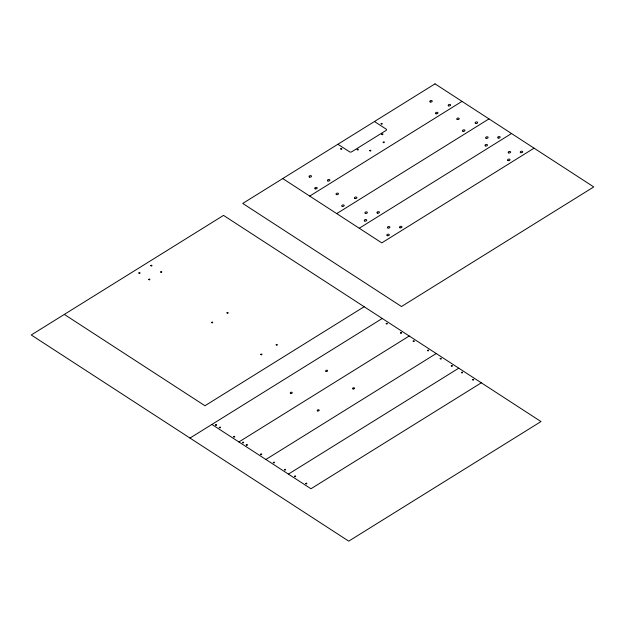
<?xml version="1.0" encoding="UTF-8"?>
<svg xmlns="http://www.w3.org/2000/svg" width="625" height="625" viewBox="0 0 625 625"><rect width="100%" height="100%" fill="white"/><g stroke="black" fill="none" stroke-linecap="round" stroke-linejoin="round"><path stroke-width="0.94" d="M309.719 196.086L462 101.375M336.711 213.609L488.984 118.898M359.25 228.25L511.523 133.531M534.062 148.172L381.789 242.883L282.734 178.562M364.156 306.727L204.961 405.75L64.32 314.414M189.984 438.07L382.258 318.477M238.891 441.961L409.242 336M265.875 459.484L436.227 353.531M288.414 474.125L458.766 368.164M481.305 382.805L310.961 488.758L211.906 424.438M374.445 121.516L386.195 129.148A1.508 0.922 -9.8 0 1 385.992 130.484L351.773 151.766A1.508 0.922 -9.8 0 1 349.664 151.867L337.914 144.242M138.852 272.984C139.734 274.812 141.055 271.492 138.852 272.984M150.773 265.57C151.656 267.398 152.977 264.078 150.773 265.57M148.695 279.375C149.578 281.203 150.898 277.883 148.695 279.375M160.617 271.961C161.5 273.789 162.82 270.469 160.617 271.961M211.57 322.406C212.453 324.234 213.773 320.914 211.57 322.406M226.953 312.836C227.836 314.672 229.156 311.352 226.953 312.836M215.477 424.922C216.359 426.75 217.68 423.43 215.477 424.922M219.281 427.391C220.164 429.227 221.492 425.906 219.281 427.391M260.781 354.359C261.656 356.195 262.984 352.875 260.781 354.359M233.57 436.672C234.453 438.508 235.773 435.18 233.57 436.672M340.688 148.852C341.57 150.688 342.898 147.367 340.688 148.852M276.156 344.789C277.039 346.625 278.367 343.305 276.156 344.789M242.461 442.445C243.344 444.281 244.664 440.953 242.461 442.445M246.273 444.914C247.156 446.75 248.477 443.43 246.273 444.914M357.148 149.516C358.031 151.352 359.352 148.031 357.148 149.516M260.555 454.195C261.438 456.031 262.758 452.711 260.555 454.195M369.703 150.586C370.586 152.414 371.914 149.094 369.703 150.586M381.07 123.742C381.953 125.57 383.273 122.25 381.07 123.742M381.758 134.211C382.641 136.039 383.961 132.719 381.758 134.211M383.164 142.211C384.047 144.047 385.367 140.727 383.164 142.211M273.258 462.445C274.141 464.273 275.461 460.953 273.258 462.445M284.367 469.656C285.25 471.492 286.57 468.172 284.367 469.656M294.523 476.258C295.406 478.086 296.734 474.766 294.523 476.258M305.641 483.469C306.523 485.305 307.844 481.984 305.641 483.469M386.172 323.594C387.055 325.422 388.375 322.102 386.172 323.594M400.461 332.867C401.344 334.703 402.664 331.383 400.461 332.867M413.156 341.117C414.039 342.945 415.367 339.625 413.156 341.117M427.445 350.391C428.328 352.227 429.648 348.906 427.445 350.391M440.141 358.641C441.023 360.477 442.352 357.148 440.141 358.641M451.258 365.852C452.141 367.688 453.461 364.367 451.258 365.852M461.414 372.453C462.297 374.289 463.617 370.961 461.414 372.453M472.523 379.672C473.406 381.5 474.734 378.18 472.523 379.672M223.516 215.398L31.25 334.984L348.727 541.148L540.992 421.562L223.516 215.398M435.016 83.852L242.742 203.437L401.484 306.523L593.75 186.93L435.016 83.852M498.203 138.047A1.258 0.773 -9.8 0 0 500.172 137.273A1.258 0.773 -9.8 0 0 498.414 136.68A1.258 0.773 -9.8 0 0 498.203 138.047M485.516 145.938A1.258 0.773 -9.8 0 0 487.477 145.164A1.258 0.773 -9.8 0 0 485.719 144.57A1.258 0.773 -9.8 0 0 485.516 145.938M486.148 138.281A1.258 0.773 -9.8 0 0 488.109 137.508A1.258 0.773 -9.8 0 0 486.352 136.914A1.258 0.773 -9.8 0 0 486.148 138.281M377.461 213.148A1.258 0.773 -9.8 0 0 379.422 212.375A1.258 0.773 -9.8 0 0 377.664 211.781A1.258 0.773 -9.8 0 0 377.461 213.148M364.773 221.039A1.258 0.773 -9.8 0 0 366.734 220.266A1.258 0.773 -9.8 0 0 364.977 219.672A1.258 0.773 -9.8 0 0 364.773 221.039M365.398 213.383A1.258 0.773 -9.8 0 0 367.367 212.609A1.258 0.773 -9.8 0 0 365.609 212.016A1.258 0.773 -9.8 0 0 365.398 213.383M520.742 152.68A1.258 0.773 -9.8 0 0 522.711 151.914A1.258 0.773 -9.8 0 0 520.953 151.32A1.258 0.773 -9.8 0 0 520.742 152.68M508.055 160.578A1.258 0.773 -9.8 0 0 510.023 159.805A1.258 0.773 -9.8 0 0 508.258 159.211A1.258 0.773 -9.8 0 0 508.055 160.578M508.688 152.914A1.258 0.773 -9.8 0 0 510.648 152.148A1.258 0.773 -9.8 0 0 508.891 151.555A1.258 0.773 -9.8 0 0 508.688 152.914M400 227.781A1.258 0.773 -9.8 0 0 401.969 227.016A1.258 0.773 -9.8 0 0 400.203 226.422A1.258 0.773 -9.8 0 0 400 227.781M387.312 235.68A1.258 0.773 -9.8 0 0 389.273 234.906A1.258 0.773 -9.8 0 0 387.516 234.312A1.258 0.773 -9.8 0 0 387.312 235.68M387.945 228.016A1.258 0.773 -9.8 0 0 389.906 227.25A1.258 0.773 -9.8 0 0 388.148 226.656A1.258 0.773 -9.8 0 0 387.945 228.016M353.031 388.938A1.008 0.617 -9.8 0 0 354.602 388.32A1.008 0.617 -9.8 0 0 353.195 387.844A1.008 0.617 -9.8 0 0 353.031 388.938M317.656 410.938A1.008 0.617 -9.8 0 0 319.227 410.32A1.008 0.617 -9.8 0 0 317.82 409.852A1.008 0.617 -9.8 0 0 317.656 410.938M326.047 371.414A1.008 0.617 -9.8 0 0 327.617 370.797A1.008 0.617 -9.8 0 0 326.211 370.32A1.008 0.617 -9.8 0 0 326.047 371.414M290.664 393.414A1.008 0.617 -9.8 0 0 292.242 392.797A1.008 0.617 -9.8 0 0 290.828 392.32A1.008 0.617 -9.8 0 0 290.664 393.414M430.273 101.992A1.258 0.773 -9.8 0 0 432.234 101.227A1.258 0.773 -9.8 0 0 430.477 100.633A1.258 0.773 -9.8 0 0 430.273 101.992M435.992 113.773A1.258 0.773 -9.8 0 0 437.953 113.008A1.258 0.773 -9.8 0 0 436.195 112.414A1.258 0.773 -9.8 0 0 435.992 113.773M448.68 105.883A1.258 0.773 -9.8 0 0 450.641 105.109A1.258 0.773 -9.8 0 0 448.883 104.516A1.258 0.773 -9.8 0 0 448.68 105.883M309.523 177.094A1.258 0.773 -9.8 0 0 311.492 176.328A1.258 0.773 -9.8 0 0 309.734 175.734A1.258 0.773 -9.8 0 0 309.523 177.094M327.938 180.984A1.258 0.773 -9.8 0 0 329.898 180.211A1.258 0.773 -9.8 0 0 328.141 179.617A1.258 0.773 -9.8 0 0 327.938 180.984M315.242 188.875A1.258 0.773 -9.8 0 0 317.211 188.109A1.258 0.773 -9.8 0 0 315.453 187.516A1.258 0.773 -9.8 0 0 315.242 188.875M457.258 119.516A1.258 0.773 -9.8 0 0 459.219 118.75A1.258 0.773 -9.8 0 0 457.461 118.156A1.258 0.773 -9.8 0 0 457.258 119.516M462.977 131.297A1.258 0.773 -9.8 0 0 464.938 130.531A1.258 0.773 -9.8 0 0 463.18 129.938A1.258 0.773 -9.8 0 0 462.977 131.297M475.664 123.406A1.258 0.773 -9.8 0 0 477.625 122.633A1.258 0.773 -9.8 0 0 475.867 122.039A1.258 0.773 -9.8 0 0 475.664 123.406M336.508 194.617A1.258 0.773 -9.8 0 0 338.477 193.852A1.258 0.773 -9.8 0 0 336.719 193.258A1.258 0.773 -9.8 0 0 336.508 194.617M354.922 198.508A1.258 0.773 -9.8 0 0 356.883 197.734A1.258 0.773 -9.8 0 0 355.125 197.141A1.258 0.773 -9.8 0 0 354.922 198.508M342.227 206.398A1.258 0.773 -9.8 0 0 344.195 205.633A1.258 0.773 -9.8 0 0 342.438 205.039A1.258 0.773 -9.8 0 0 342.227 206.398"/></g></svg>
